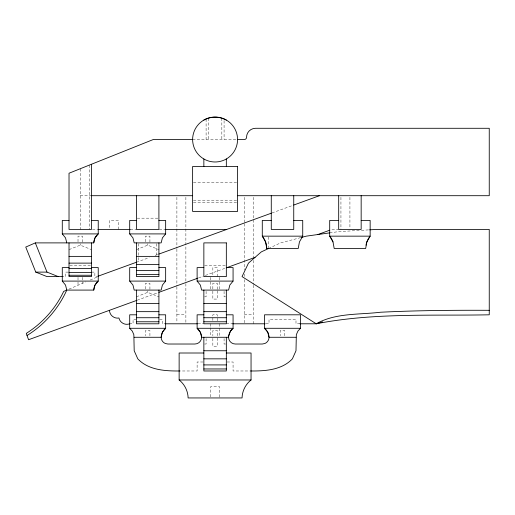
<?xml version="1.0" encoding="UTF-8"?>
<svg xmlns="http://www.w3.org/2000/svg" width="515" height="515" viewBox="0 0 515 515"><rect width="100%" height="100%" fill="white"/><g stroke="black" fill="none" stroke-linecap="round" stroke-linejoin="round"><path stroke-width="0.39" stroke-dasharray="2.58 1.93" d="M268.54 248.513L280.585 242.893L301.861 237.306M68.971 289.147L85.799 281.93M90.189 280.051L97.509 276.916M69.023 249.633L80.263 245.14L91.496 249.633M136.443 249.633L147.676 245.14L158.91 249.633M136.443 296.827L147.676 292.333L158.91 296.827M136.443 262.244L149.176 257.616M155.169 255.434L158.91 254.075M272.023 212.94L292.996 205.318M137.19 300.232L157.416 292.874M198.61 277.894L203.11 276.259M205.356 275.441L226.33 267.819M329.697 232.87L338.368 231.66L360.841 230.347M361.408 230.314L370.15 229.806M192.623 139.52L237.563 139.52M193.421 182.22L236.765 182.22M80.263 195.7L91.496 195.7M193.421 200.193L236.765 200.193M193.421 202.447L236.765 202.447M137.241 218.173L158.111 218.173M92.449 229.413L97.49 229.413M130.359 229.413L136.443 229.413M159.277 229.413L164.897 229.413M331.943 229.413L338.69 229.413M69.828 265.367L90.692 265.367M204.661 265.367L225.525 265.367M68.353 272.107L65.656 272.107L65.656 276.6L62.959 276.6M91.496 272.107L94.869 272.107L94.869 276.6L98.236 276.6M204.603 296.827L206.103 296.827L206.103 291.4M225.576 296.827L224.083 296.827L224.083 291.4M176.89 314.807L185.876 314.807M244.303 314.807L253.296 314.807M136.443 319.3L133.07 319.3L133.07 323.793L129.696 323.793M159.586 319.3L162.283 319.3L162.283 323.793L165.656 323.793M197.908 323.793L203.856 323.793M226.33 323.793L232.651 323.793M265.862 323.793L269.023 323.793L269.023 319.3L295.99 319.3L295.99 323.793L300.483 323.793M204.603 344.02L206.103 344.02L206.103 338.593M225.576 344.02L224.083 344.02L224.083 338.593M203.11 361.994L197.116 361.994L197.116 370.98L179.922 370.98M227.076 361.994L233.07 361.994L233.07 370.98L249.724 370.98M349.923 197.309L349.923 228.609M340.936 197.309L340.936 229.413M284.756 335.78L284.756 330.533L280.263 330.533L280.263 335.78M268.54 236.926L268.54 247.741M253.296 197.303L253.296 258.009M253.296 260.416L253.296 284.486M253.296 285.226L253.296 323.793M244.303 197.303L244.303 222.879M244.303 223.677L244.303 270.098M244.303 274.038L244.303 276.51M244.303 279.632L244.303 323.793M224.083 120.697L224.083 139.52M221.836 118.199L221.836 139.52M219.59 277.353L219.59 281.357M219.59 281.956L219.59 289.288M219.59 323.793L219.59 337.274M219.59 397.149L219.59 386.714L210.596 386.714L210.596 397.149M217.336 276.6L217.336 267.613L212.843 267.613L212.843 275.853M217.336 289.333L217.336 283.34L212.843 283.34L212.843 289.333M217.336 290.833L217.336 299.073L212.843 299.073L212.843 290.833M217.336 320.793L217.336 314.807L212.843 314.807L212.843 320.793M217.336 335.78L217.336 330.533L212.843 330.533L212.843 335.78M217.336 338.027L217.336 346.267L212.843 346.267L212.843 338.027M210.596 277.353L210.596 289.288M210.596 323.793L210.596 326.967M210.596 327.759L210.596 335.98M208.35 118.199L208.35 139.52M206.103 119.132L206.103 139.52M185.876 197.303L185.876 282.832M185.876 283.63L185.876 322.293M176.89 197.303L176.89 248.455M176.89 249.131L176.89 286.025M176.89 286.829L176.89 322.293M156.663 243.692L156.663 254.893M149.923 242.147L149.923 236.153L145.43 236.153L145.43 242.147M149.923 289.333L149.923 283.34L145.43 283.34L145.43 289.333M149.923 335.78L149.923 330.533L145.43 330.533L145.43 335.78M147.676 243.756L147.676 245.14M147.676 290.943L147.676 292.333M138.69 243.666L138.69 256.792M138.69 257.564L138.69 261.427M118.463 229.413L118.463 220.42L109.476 220.42L109.476 228.66M89.249 165.141L89.249 229.413M82.509 242.147L82.509 236.153L78.016 236.153L78.016 242.147M82.509 277.353L82.509 283.34M80.263 168.733L80.263 229.413M80.263 243.756L80.263 245.14M78.016 277.392L78.016 281.332M78.016 282.117L78.016 285.271"/><path stroke-width="0.77" d="M62.688 276.6L47 276.6L35.767 272.107L25.75 247.065L35.316 242.893L93.743 242.893L94.985 237.898L98.236 233.907L98.236 220.42L91.496 220.42M136.443 300.503L28.576 339.726L26.271 333.392C42.339 323.259 55.556 308.594 63.686 291.406L66.776 290.087L93.743 290.087L94.985 285.085L98.236 281.093L98.236 267.613L91.496 267.613M250.522 370.98C265.096 371.115 281.776 370.118 292.398 358.846L295.99 350.76L296.337 334.711L297.876 331.151L300.483 328.287L300.483 314.807L264.53 314.807L264.53 328.287A11.8 11.8 0 0 1 269.023 337.274A6.74 6.74 0 0 1 264.865 343.505L262.283 344.02L235.316 344.02A6.74 6.74 0 0 1 228.576 337.274L201.61 337.274A6.74 6.74 0 0 1 194.87 344.02L167.903 344.02L165.321 343.505A6.74 6.74 0 0 1 161.163 337.274L162.399 332.278L165.656 328.287L165.656 314.807L158.91 314.807M361.163 220.42L370.15 220.42L370.15 236.153L366.847 241.947L365.656 248.513L334.196 248.513L333.005 241.947L329.697 236.153L329.697 220.42L338.69 220.42M293.743 220.42L302.73 220.42L302.73 236.153L299.427 241.947L298.236 248.513L266.776 248.513A19.802 19.802 0 0 0 262.283 236.153L262.283 220.42L271.27 220.42M158.91 220.42L165.656 220.42L165.656 233.907L162.399 237.898L161.163 242.893L134.196 242.893L132.954 237.898L129.696 233.907L129.696 220.42L136.443 220.42M158.91 267.613L165.656 267.613L165.656 281.093L162.399 285.085L161.163 290.087L134.196 290.087L132.954 285.085L129.696 281.093L129.696 267.613L136.443 267.613M226.33 267.613L233.07 267.613L233.07 281.093L229.819 285.085L228.576 290.087L201.61 290.087L200.367 285.085L197.116 281.093L197.116 267.613L203.856 267.613M226.33 353.007L251.05 353.007L251.05 379.973C245.591 384.261 242.217 391.014 242.056 397.947L188.123 397.947C187.969 391.014 184.595 384.261 179.136 379.973L179.136 353.007L203.856 353.007M299.878 323.793L316.216 323.793C335.574 312.785 359.026 314.832 380.424 312.238C416.667 310.442 452.968 310.152 489.25 310.307M268.457 248.552L261.317 251.88L248.481 263.12L242.056 276.6L316.216 323.793C373.079 312.618 431.615 315.92 489.25 314.807L489.25 229.413L376.89 229.413L369.667 229.832M203.856 166.487L203.856 158.981A22.473 22.473 0 0 1 203.856 120.059C210.777 116.223 219.409 116.223 226.33 120.059M98.236 276.137L136.443 262.244M158.91 254.075L271.27 213.216M293.743 205.041L319.435 195.7M158.91 292.333L197.863 278.164M226.33 267.819L255.041 257.378M317.877 234.525L329.722 230.218M316.216 323.793L322.635 321.901M301.597 237.376L306.264 236.153L329.755 232.864M192.623 139.52L153.296 139.52L69.023 173.233L69.023 229.413L91.496 229.413L91.496 164.24M203.856 158.981A22.473 22.473 0 0 0 237.563 139.52L244.303 139.52A2.247 2.247 0 0 0 246.556 137.273A8.987 8.987 0 0 1 255.543 128.287L489.25 128.287L489.25 195.7L237.563 195.7M91.496 195.7L192.623 195.7M69.023 220.42L62.283 220.42L62.283 233.907L65.534 237.898L66.776 242.893M98.05 229.413L130.359 229.413M165.296 229.413L226.735 229.413M62.283 233.907L98.236 233.907A11.8 11.8 0 0 0 93.743 242.893M129.696 233.907L165.656 233.907M302.73 236.153L262.283 236.153L265.586 241.947L266.776 248.513M69.023 256.373L91.496 256.373M136.443 256.373L158.91 256.373M69.023 263.12L91.496 263.12M136.443 264.465L158.91 264.465M69.023 267.613L62.283 267.613L62.283 281.093L65.534 285.085L66.776 290.087A103.541 103.541 0 0 1 27.038 335.503M69.023 268.508L91.496 268.508M136.443 270.536L158.91 270.536M35.767 272.107L47 272.107L58.24 276.6M69.023 272.557L91.496 272.557M136.443 274.579L158.91 274.579M69.023 275.255L91.496 275.255M62.283 281.093L98.236 281.093A11.8 11.8 0 0 0 93.743 290.087M129.696 281.093L165.656 281.093M197.116 281.093L233.07 281.093M136.443 303.567L158.91 303.567M203.856 303.567L226.33 303.567M136.443 311.659L158.91 311.659M203.856 311.659L226.33 311.659M136.443 314.807L129.696 314.807L129.696 328.287L132.31 331.151L133.849 334.711L134.196 350.76L137.788 358.846C148.41 370.118 165.09 371.115 179.664 370.98M203.856 314.807L197.116 314.807L197.116 328.287A11.8 11.8 0 0 1 201.61 337.274L200.367 332.278L197.116 328.287L233.07 328.287L233.07 314.807L226.33 314.807M136.443 317.723L158.91 317.723M203.856 317.723L226.33 317.723M136.443 321.772L158.91 321.772M203.856 321.772L226.33 321.772M165.482 323.793L197.457 323.793M232.651 323.793L265.071 323.793M129.696 328.287L165.656 328.287A11.8 11.8 0 0 0 161.163 337.274L134.196 337.274M300.483 328.287L264.53 328.287L267.781 332.278L269.023 337.274L295.99 337.274M203.856 350.76L226.33 350.76M203.856 358.846L226.33 358.846M203.856 364.916L226.33 364.916M203.856 368.959L226.33 368.959M179.136 379.973L251.05 379.973M35.316 242.893L47 272.107M361.163 195.7L361.163 229.413L338.69 229.413L338.69 195.7M293.743 195.7L293.743 229.413L271.27 229.413L271.27 195.7M226.33 158.981L226.33 166.487M226.33 290.087L226.33 323.793L203.856 323.793L203.856 290.087M226.33 337.274L226.33 370.98L203.856 370.98L203.856 337.274M158.91 195.7L158.91 229.413L136.443 229.413L136.443 195.7M158.91 242.893L158.91 276.6L136.443 276.6L136.443 242.893M158.91 290.087L158.91 323.793L136.443 323.793L136.443 290.087M91.496 242.893L91.496 276.6L69.023 276.6L69.023 242.893M203.856 120.059A22.473 22.473 0 0 1 237.563 139.52M332.999 241.947A20.613 20.169 -17.5 0 0 329.697 236.153L370.15 236.153A20.201 19.911 -2.2 0 0 365.972 245.179M109.476 310.307A8.053 8.053 0 0 0 112.457 316.319L113.912 317.259A8.053 8.053 0 0 0 118.965 317.987A8.053 8.053 0 0 0 121.579 322.371L123.001 323.349A8.053 8.053 0 0 0 129.696 323.793M228.679 335.98L228.576 337.274A11.8 11.8 0 0 1 233.07 328.287L230.463 331.151L228.679 335.98M237.563 166.487L192.623 166.487L192.623 211.433L237.563 211.433L237.563 166.487M226.33 242.893L203.856 242.893L203.856 276.6L226.33 276.6L226.33 242.893"/></g></svg>
